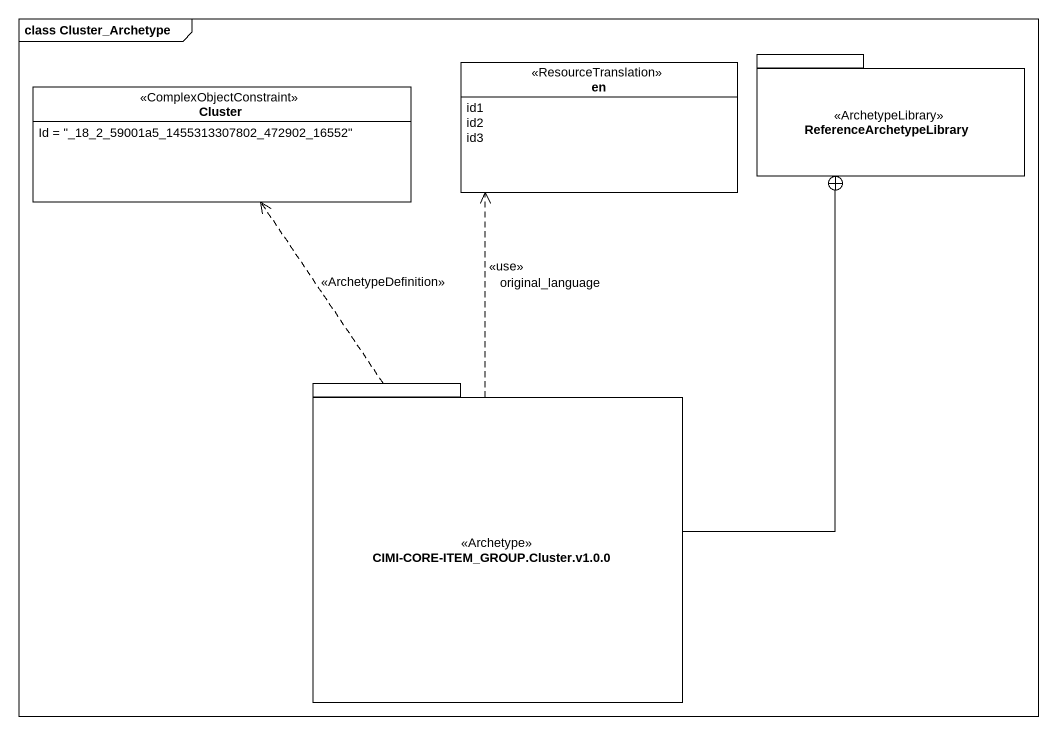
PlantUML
@startuml
mainframe class Cluster_Archetype
hide circle
hide empty members
package ReferenceArchetypeLibrary <<ArchetypeLibrary>> {
}
class Cluster <<ComplexObjectConstraint>> {
  Id = "_18_2_59001a5_1455313307802_472902_16552"
}
enum en <<ResourceTranslation>> {
  id1
  id2
  id3
}
package "CIMI-CORE-ITEM_GROUP.Cluster.v1.0.0" as CIMI_CORE_ITEM_GROUP <<Archetype>> {
}
CIMI_CORE_ITEM_GROUP -up-+ ReferenceArchetypeLibrary
CIMI_CORE_ITEM_GROUP .up.> Cluster : <<ArchetypeDefinition>>
CIMI_CORE_ITEM_GROUP .up.> en : <<use>>\noriginal_language
@enduml
